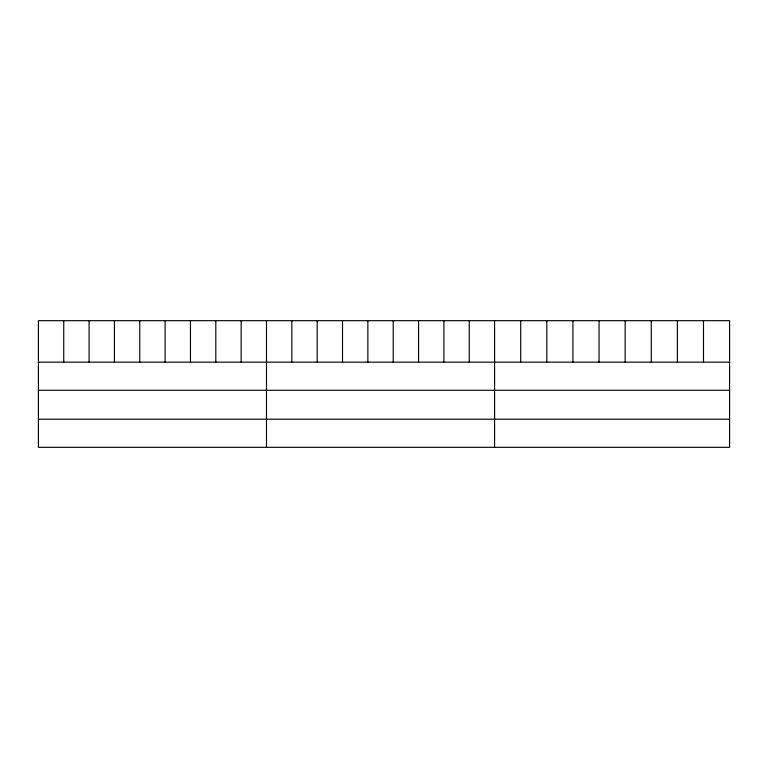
<?xml version="1.0" encoding="UTF-8"?>
<svg xmlns="http://www.w3.org/2000/svg" width="768" height="768" viewBox="0 0 768 768"><rect width="100%" height="100%" fill="white"/><g stroke="black" fill="none" stroke-linecap="round" stroke-linejoin="round"><path stroke-width="1.15" d="M729.6 390.259L729.6 320.688L38.4 320.688L38.4 447.312L729.6 447.312L729.6 390.259L38.4 390.259M38.4 362.16L729.6 362.16M38.4 419.213L729.6 419.213M703.488 320.688L703.488 362.16M677.376 320.688L677.376 362.16M651.264 320.688L651.264 362.16M625.152 320.688L625.152 362.16M599.04 320.688L599.04 362.16M572.928 320.688L572.928 362.16M546.816 320.688L546.816 362.16M520.704 320.688L520.704 362.16M494.592 320.688L494.592 447.312M469.248 320.688L469.248 362.16M443.904 320.688L443.904 362.16M418.56 320.688L418.56 362.16M393.216 320.688L393.216 362.16M367.872 320.688L367.872 362.16M342.528 320.688L342.528 362.16M317.184 320.688L317.184 362.16M291.84 320.688L291.84 362.16M266.496 320.688L266.496 447.312M241.152 320.688L241.152 362.16M215.808 320.688L215.808 362.16M190.464 320.688L190.464 362.16M165.12 320.688L165.12 362.16M139.776 320.688L139.776 362.16M114.432 320.688L114.432 362.16M89.088 320.688L89.088 362.16M63.744 320.688L63.744 362.16"/></g></svg>
